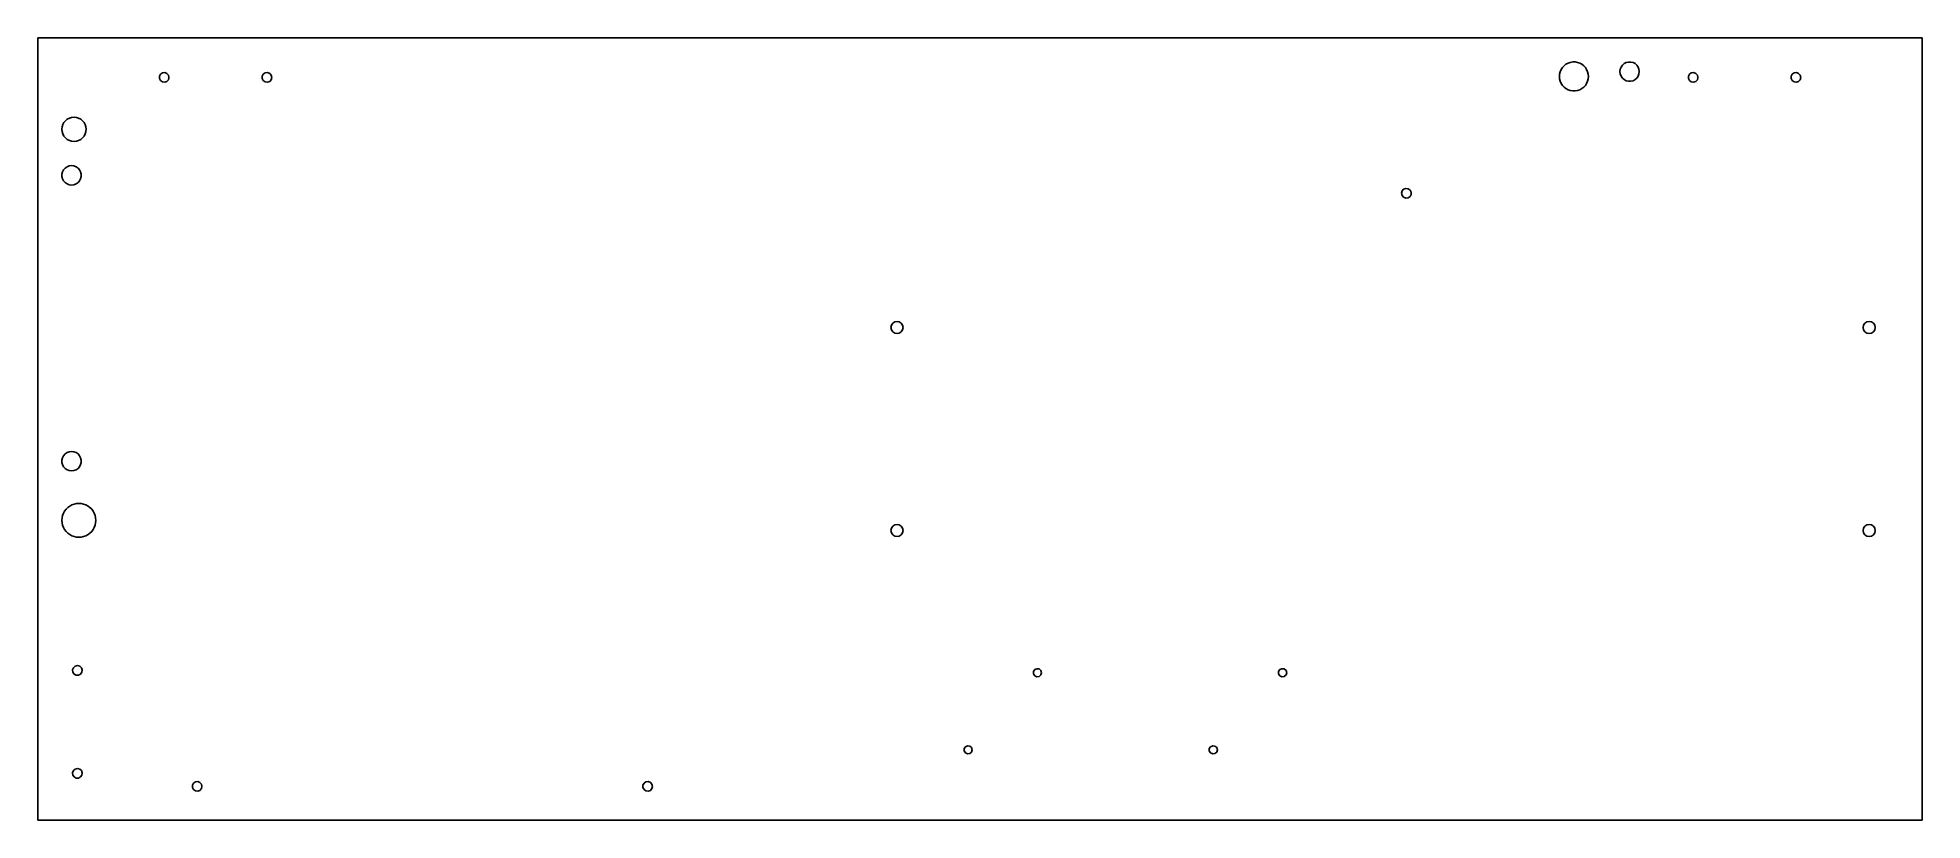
# Model space of a CAD drawing. Header units: metres. Extents: x 0 to 389, y -162 to 0.
import ezdxf

# ---------------------------------------------------------------- set-up
doc = ezdxf.new("R2010")
doc.units = ezdxf.units.M

msp = doc.modelspace()

# ---------------------------------------------------------------- linework, layer by layer
for p, q in [((389, 0), (0, 0)), ((0, 0), (0, -161.5)), ((389, -161.5), (389, 0)), ((25.1291, -7.96068), (25.3515, -7.53688)), ((25.3515, -7.53688), (25.7454, -7.26498)), ((25.7454, -7.26498), (26.2205, -7.20729)), ((26.2205, -7.20729), (26.6681, -7.37702)), ((26.6681, -7.37702), (26.9855, -7.73528)), ((26.9855, -7.73528), (27.1, -8.2)), ((46.3491, -7.96068), (46.5715, -7.53688)), ((46.5715, -7.53688), (46.9654, -7.26498)), ((46.9654, -7.26498), (47.4405, -7.20729)), ((47.4405, -7.20729), (47.8881, -7.37702)), ((47.8881, -7.37702), (48.2055, -7.73528)), ((48.2055, -7.73528), (48.32, -8.2)), ((314.08, -8), (314.121, -7.50622)), ((314.121, -7.50622), (314.243, -7.0259)), ((314.243, -7.0259), (314.442, -6.57216)), ((314.442, -6.57216), (314.713, -6.15736)), ((314.713, -6.15736), (315.048, -5.79283)), ((315.048, -5.79283), (315.439, -5.4885)), ((315.439, -5.4885), (315.875, -5.25268)), ((315.875, -5.25268), (316.344, -5.0918)), ((316.344, -5.0918), (316.832, -5.01025)), ((316.832, -5.01025), (317.328, -5.01025)), ((317.328, -5.01025), (317.816, -5.0918)), ((317.816, -5.0918), (318.285, -5.25268)), ((318.285, -5.25268), (318.721, -5.4885)), ((318.721, -5.4885), (319.112, -5.79283)), ((319.112, -5.79283), (319.447, -6.15736)), ((319.447, -6.15736), (319.718, -6.57216)), ((319.718, -6.57216), (319.917, -7.0259)), ((319.917, -7.0259), (320.039, -7.50622)), ((320.039, -7.50622), (320.08, -8)), ((326.58, -7), (326.638, -6.52137)), ((326.638, -7.47863), (326.58, -7)), ((326.638, -6.52137), (326.809, -6.07055)), ((326.809, -7.92945), (326.638, -7.47863)), ((326.809, -6.07055), (327.083, -5.67375)), ((327.083, -5.67375), (327.444, -5.35403)), ((327.444, -5.35403), (327.871, -5.12997)), ((327.871, -5.12997), (328.339, -5.01458)), ((328.339, -5.01458), (328.821, -5.01458)), ((328.821, -5.01458), (329.289, -5.12997)), ((329.289, -5.12997), (329.716, -5.35403)), ((329.716, -5.35403), (330.077, -5.67375)), ((330.077, -5.67375), (330.351, -6.07055)), ((330.351, -6.07055), (330.522, -6.52137)), ((330.522, -7.47863), (330.351, -7.92945)), ((330.522, -6.52137), (330.58, -7)), ((330.58, -7), (330.522, -7.47863)), ((340.709, -7.96068), (340.931, -7.53688)), ((340.931, -7.53688), (341.325, -7.26498)), ((341.325, -7.26498), (341.801, -7.20729)), ((341.801, -7.20729), (342.248, -7.37702)), ((342.248, -7.37702), (342.565, -7.73528)), ((342.565, -7.73528), (342.68, -8.2)), ((361.929, -7.96068), (362.151, -7.53688)), ((362.151, -7.53688), (362.545, -7.26498)), ((362.545, -7.26498), (363.021, -7.20729)), ((363.021, -7.20729), (363.468, -7.37702)), ((363.468, -7.37702), (363.785, -7.73528)), ((363.785, -7.73528), (363.9, -8.2)), ((25.1291, -8.43931), (25.1291, -7.96068)), ((25.3515, -8.86312), (25.1291, -8.43931)), ((25.7454, -9.13502), (25.3515, -8.86312)), ((26.2205, -9.19271), (25.7454, -9.13502)), ((26.6681, -9.02298), (26.2205, -9.19271)), ((26.9855, -8.66472), (26.6681, -9.02298)), ((27.1, -8.2), (26.9855, -8.66472)), ((46.3491, -8.43931), (46.3491, -7.96068)), ((46.5715, -8.86312), (46.3491, -8.43931)), ((46.9654, -9.13502), (46.5715, -8.86312)), ((47.4405, -9.19271), (46.9654, -9.13502)), ((47.8881, -9.02298), (47.4405, -9.19271)), ((48.2055, -8.66472), (47.8881, -9.02298)), ((48.32, -8.2), (48.2055, -8.66472)), ((314.121, -8.49378), (314.08, -8)), ((314.243, -8.9741), (314.121, -8.49378)), ((314.442, -9.42784), (314.243, -8.9741)), ((314.713, -9.84264), (314.442, -9.42784)), ((315.048, -10.2072), (314.713, -9.84264)), ((315.439, -10.5115), (315.048, -10.2072)), ((315.875, -10.7473), (315.439, -10.5115)), ((316.344, -10.9082), (315.875, -10.7473)), ((316.832, -10.9898), (316.344, -10.9082)), ((317.328, -10.9898), (316.832, -10.9898)), ((317.816, -10.9082), (317.328, -10.9898)), ((318.285, -10.7473), (317.816, -10.9082)), ((318.721, -10.5115), (318.285, -10.7473)), ((319.112, -10.2072), (318.721, -10.5115)), ((319.447, -9.84264), (319.112, -10.2072)), ((319.718, -9.42784), (319.447, -9.84264)), ((319.917, -8.9741), (319.718, -9.42784)), ((320.039, -8.49378), (319.917, -8.9741)), ((320.08, -8), (320.039, -8.49378)), ((327.083, -8.32625), (326.809, -7.92945)), ((327.444, -8.64597), (327.083, -8.32625)), ((327.871, -8.87003), (327.444, -8.64597)), ((328.339, -8.98542), (327.871, -8.87003)), ((328.821, -8.98542), (328.339, -8.98542)), ((329.289, -8.87003), (328.821, -8.98542)), ((329.716, -8.64597), (329.289, -8.87003)), ((330.077, -8.32625), (329.716, -8.64597)), ((330.351, -7.92945), (330.077, -8.32625)), ((340.709, -8.43931), (340.709, -7.96068)), ((340.931, -8.86312), (340.709, -8.43931)), ((341.325, -9.13502), (340.931, -8.86312)), ((341.801, -9.19271), (341.325, -9.13502)), ((342.248, -9.02298), (341.801, -9.19271)), ((342.565, -8.66472), (342.248, -9.02298)), ((342.68, -8.2), (342.565, -8.66472)), ((361.929, -8.43931), (361.929, -7.96068)), ((362.151, -8.86312), (361.929, -8.43931)), ((362.545, -9.13502), (362.151, -8.86312)), ((363.021, -9.19271), (362.545, -9.13502)), ((363.468, -9.02298), (363.021, -9.19271)), ((363.785, -8.66472), (363.468, -9.02298)), ((363.9, -8.2), (363.785, -8.66472)), ((5, -18.9), (5.04804, -18.4123)), ((5.04804, -19.3877), (5, -18.9)), ((5.04804, -18.4123), (5.1903, -17.9433)), ((5.1903, -19.8567), (5.04804, -19.3877)), ((5.1903, -17.9433), (5.42133, -17.5111)), ((5.42133, -17.5111), (5.73223, -17.1322)), ((5.73223, -17.1322), (6.11107, -16.8213)), ((6.11107, -16.8213), (6.54329, -16.5903)), ((6.54329, -16.5903), (7.01227, -16.448)), ((7.01227, -16.448), (7.5, -16.4)), ((7.5, -16.4), (7.98773, -16.448)), ((7.98773, -16.448), (8.45671, -16.5903)), ((8.45671, -16.5903), (8.88893, -16.8213)), ((8.88893, -16.8213), (9.26777, -17.1322)), ((9.26777, -17.1322), (9.57867, -17.5111)), ((9.57867, -17.5111), (9.8097, -17.9433)), ((9.8097, -17.9433), (9.95196, -18.4123)), ((9.95196, -19.3877), (9.8097, -19.8567)), ((9.95196, -18.4123), (10, -18.9)), ((10, -18.9), (9.95196, -19.3877)), ((5.42133, -20.2889), (5.1903, -19.8567)), ((5.73223, -20.6678), (5.42133, -20.2889)), ((6.11107, -20.9787), (5.73223, -20.6678)), ((6.54329, -21.2097), (6.11107, -20.9787)), ((7.01227, -21.352), (6.54329, -21.2097)), ((7.5, -21.4), (7.01227, -21.352)), ((7.98773, -21.352), (7.5, -21.4)), ((8.45671, -21.2097), (7.98773, -21.352)), ((8.88893, -20.9787), (8.45671, -21.2097)), ((9.26777, -20.6678), (8.88893, -20.9787)), ((9.57867, -20.2889), (9.26777, -20.6678)), ((9.8097, -19.8567), (9.57867, -20.2889)), ((5.35403, -27.2639), (5.67375, -26.903)), ((5.67375, -26.903), (6.07055, -26.6291)), ((6.07055, -26.6291), (6.52137, -26.4581)), ((6.52137, -26.4581), (7, -26.4)), ((7, -26.4), (7.47863, -26.4581)), ((7.47863, -26.4581), (7.92945, -26.6291)), ((7.92945, -26.6291), (8.32625, -26.903)), ((8.32625, -26.903), (8.64597, -27.2639)), ((5.01458, -28.1589), (5.12997, -27.6908)), ((5.01458, -28.6411), (5.01458, -28.1589)), ((5.12997, -29.1092), (5.01458, -28.6411)), ((5.12997, -27.6908), (5.35403, -27.2639)), ((5.35403, -29.5361), (5.12997, -29.1092)), ((5.67375, -29.897), (5.35403, -29.5361)), ((6.07055, -30.1709), (5.67375, -29.897)), ((6.52137, -30.3419), (6.07055, -30.1709)), ((7, -30.4), (6.52137, -30.3419)), ((7.47863, -30.3419), (7, -30.4)), ((7.92945, -30.1709), (7.47863, -30.3419)), ((8.32625, -29.897), (7.92945, -30.1709)), ((8.64597, -29.5361), (8.32625, -29.897)), ((8.64597, -27.2639), (8.87003, -27.6908)), ((8.87003, -29.1092), (8.64597, -29.5361)), ((8.87003, -27.6908), (8.98542, -28.1589)), ((8.98542, -28.6411), (8.87003, -29.1092)), ((8.98542, -28.1589), (8.98542, -28.6411)), ((281.944, -31.277), (282.391, -31.1073)), ((282.391, -31.1073), (282.866, -31.165)), ((281.512, -32.1), (281.626, -31.6353)), ((281.626, -32.5647), (281.512, -32.1)), ((281.626, -31.6353), (281.944, -31.277)), ((281.944, -32.923), (281.626, -32.5647)), ((282.391, -33.0927), (281.944, -32.923)), ((282.866, -33.035), (282.391, -33.0927)), ((282.866, -31.165), (283.26, -31.4369)), ((283.26, -32.7631), (282.866, -33.035)), ((283.26, -31.4369), (283.483, -31.8607)), ((283.483, -32.3393), (283.26, -32.7631)), ((283.483, -31.8607), (283.483, -32.3393)), ((176.12, -59.795), (176.215, -59.3166)), ((176.215, -60.2734), (176.12, -59.795)), ((176.215, -59.3166), (176.486, -58.9111)), ((176.486, -60.6789), (176.215, -60.2734)), ((176.486, -58.9111), (176.892, -58.6402)), ((176.892, -60.9498), (176.486, -60.6789)), ((176.892, -58.6402), (177.37, -58.545)), ((177.37, -61.045), (176.892, -60.9498)), ((177.37, -58.545), (177.848, -58.6402)), ((177.848, -60.9498), (177.37, -61.045)), ((177.848, -58.6402), (178.254, -58.9111)), ((178.254, -60.6789), (177.848, -60.9498)), ((178.254, -58.9111), (178.525, -59.3166)), ((178.525, -60.2734), (178.254, -60.6789)), ((178.525, -59.3166), (178.62, -59.795)), ((178.62, -59.795), (178.525, -60.2734)), ((376.78, -59.795), (376.875, -59.3166)), ((376.875, -60.2734), (376.78, -59.795)), ((376.875, -59.3166), (377.146, -58.9111)), ((377.146, -60.6789), (376.875, -60.2734)), ((377.146, -58.9111), (377.552, -58.6402)), ((377.552, -60.9498), (377.146, -60.6789)), ((377.552, -58.6402), (378.03, -58.545)), ((378.03, -61.045), (377.552, -60.9498)), ((378.03, -58.545), (378.508, -58.6402)), ((378.508, -60.9498), (378.03, -61.045)), ((378.508, -58.6402), (378.914, -58.9111)), ((378.914, -60.6789), (378.508, -60.9498)), ((378.914, -58.9111), (379.185, -59.3166)), ((379.185, -60.2734), (378.914, -60.6789)), ((379.185, -59.3166), (379.28, -59.795)), ((379.28, -59.795), (379.185, -60.2734)), ((6.07055, -85.6291), (6.52137, -85.4581)), ((6.52137, -85.4581), (7, -85.4)), ((7, -85.4), (7.47863, -85.4581)), ((7.47863, -85.4581), (7.92945, -85.6291)), ((5.01458, -87.1589), (5.12997, -86.6908)), ((5.01458, -87.6411), (5.01458, -87.1589)), ((5.12997, -88.1092), (5.01458, -87.6411)), ((5.12997, -86.6908), (5.35403, -86.2639)), ((5.35403, -88.5361), (5.12997, -88.1092)), ((5.35403, -86.2639), (5.67375, -85.903)), ((5.67375, -88.897), (5.35403, -88.5361)), ((5.67375, -85.903), (6.07055, -85.6291)), ((6.07055, -89.1709), (5.67375, -88.897)), ((6.52137, -89.3419), (6.07055, -89.1709)), ((7, -89.4), (6.52137, -89.3419)), ((7.47863, -89.3419), (7, -89.4)), ((7.92945, -89.1709), (7.47863, -89.3419)), ((7.92945, -85.6291), (8.32625, -85.903)), ((8.32625, -88.897), (7.92945, -89.1709)), ((8.32625, -85.903), (8.64597, -86.2639)), ((8.64597, -88.5361), (8.32625, -88.897)), ((8.64597, -86.2639), (8.87003, -86.6908)), ((8.87003, -88.1092), (8.64597, -88.5361)), ((8.87003, -86.6908), (8.98542, -87.1589)), ((8.98542, -87.6411), (8.87003, -88.1092)), ((8.98542, -87.1589), (8.98542, -87.6411)), ((5.85488, -97.308), (6.20799, -96.9549)), ((6.20799, -96.9549), (6.60776, -96.6556)), ((6.60776, -96.6556), (7.04605, -96.4163)), ((7.04605, -96.4163), (7.51394, -96.2418)), ((7.51394, -96.2418), (8.0019, -96.1356)), ((8.0019, -96.1356), (8.5, -96.1)), ((8.5, -96.1), (8.9981, -96.1356)), ((8.9981, -96.1356), (9.48606, -96.2418)), ((9.48606, -96.2418), (9.95395, -96.4163)), ((9.95395, -96.4163), (10.3922, -96.6556)), ((10.3922, -96.6556), (10.792, -96.9549)), ((10.792, -96.9549), (11.1451, -97.308)), ((5, -99.6), (5.03562, -99.1019)), ((5.03562, -100.098), (5, -99.6)), ((5.03562, -99.1019), (5.14177, -98.6139)), ((5.14177, -100.586), (5.03562, -100.098)), ((5.14177, -98.6139), (5.31629, -98.146)), ((5.31629, -101.054), (5.14177, -100.586)), ((5.31629, -98.146), (5.55561, -97.7078)), ((5.55561, -101.492), (5.31629, -101.054)), ((5.55561, -97.7078), (5.85488, -97.308)), ((11.1451, -97.308), (11.4444, -97.7078)), ((11.4444, -97.7078), (11.6837, -98.146)), ((11.6837, -101.054), (11.4444, -101.492)), ((11.6837, -98.146), (11.8582, -98.6139)), ((11.8582, -100.586), (11.6837, -101.054)), ((11.8582, -98.6139), (11.9644, -99.1019)), ((11.9644, -100.098), (11.8582, -100.586)), ((11.9644, -99.1019), (12, -99.6)), ((12, -99.6), (11.9644, -100.098)), ((176.215, -101.227), (176.486, -100.821)), ((176.486, -100.821), (176.892, -100.55)), ((176.892, -100.55), (177.37, -100.455)), ((177.37, -100.455), (177.848, -100.55)), ((177.848, -100.55), (178.254, -100.821)), ((178.254, -100.821), (178.525, -101.227)), ((376.875, -101.227), (377.146, -100.821)), ((377.146, -100.821), (377.552, -100.55)), ((377.552, -100.55), (378.03, -100.455)), ((378.03, -100.455), (378.508, -100.55)), ((378.508, -100.55), (378.914, -100.821)), ((378.914, -100.821), (379.185, -101.227)), ((5.85488, -101.892), (5.55561, -101.492)), ((6.20799, -102.245), (5.85488, -101.892)), ((6.60776, -102.544), (6.20799, -102.245)), ((7.04605, -102.784), (6.60776, -102.544)), ((7.51394, -102.958), (7.04605, -102.784)), ((8.0019, -103.064), (7.51394, -102.958)), ((8.5, -103.1), (8.0019, -103.064)), ((8.9981, -103.064), (8.5, -103.1)), ((9.48606, -102.958), (8.9981, -103.064)), ((9.95395, -102.784), (9.48606, -102.958)), ((10.3922, -102.544), (9.95395, -102.784)), ((10.792, -102.245), (10.3922, -102.544)), ((11.1451, -101.892), (10.792, -102.245)), ((11.4444, -101.492), (11.1451, -101.892)), ((176.12, -101.705), (176.215, -101.227)), ((176.215, -102.183), (176.12, -101.705)), ((176.486, -102.589), (176.215, -102.183)), ((176.892, -102.86), (176.486, -102.589)), ((177.37, -102.955), (176.892, -102.86)), ((177.848, -102.86), (177.37, -102.955)), ((178.254, -102.589), (177.848, -102.86)), ((178.525, -102.183), (178.254, -102.589)), ((178.525, -101.227), (178.62, -101.705)), ((178.62, -101.705), (178.525, -102.183)), ((376.78, -101.705), (376.875, -101.227)), ((376.875, -102.183), (376.78, -101.705)), ((377.146, -102.589), (376.875, -102.183)), ((377.552, -102.86), (377.146, -102.589)), ((378.03, -102.955), (377.552, -102.86)), ((378.508, -102.86), (378.03, -102.955)), ((378.914, -102.589), (378.508, -102.86)), ((379.185, -102.183), (378.914, -102.589)), ((379.185, -101.227), (379.28, -101.705)), ((379.28, -101.705), (379.185, -102.183)), ((7.20729, -130.459), (7.37702, -130.012)), ((7.26498, -130.935), (7.20729, -130.459)), ((7.53688, -131.329), (7.26498, -130.935)), ((7.37702, -130.012), (7.73528, -129.695)), ((7.96068, -131.551), (7.53688, -131.329)), ((7.73528, -129.695), (8.2, -129.58)), ((8.43931, -131.551), (7.96068, -131.551)), ((8.2, -129.58), (8.66472, -129.695)), ((8.86312, -131.329), (8.43931, -131.551)), ((8.66472, -129.695), (9.02298, -130.012)), ((9.13502, -130.935), (8.86312, -131.329)), ((9.02298, -130.012), (9.19271, -130.459)), ((9.19271, -130.459), (9.13502, -130.935)), ((205.534, -130.811), (205.793, -130.408)), ((205.534, -131.289), (205.534, -130.811)), ((205.793, -131.692), (205.534, -131.289)), ((205.793, -130.408), (206.229, -130.209)), ((206.229, -131.891), (205.793, -131.692)), ((206.229, -130.209), (206.703, -130.277)), ((206.703, -131.823), (206.229, -131.891)), ((206.703, -130.277), (207.065, -130.59)), ((207.065, -131.51), (206.703, -131.823)), ((207.065, -130.59), (207.2, -131.05)), ((207.2, -131.05), (207.065, -131.51)), ((256.134, -130.811), (256.393, -130.408)), ((256.134, -131.289), (256.134, -130.811)), ((256.393, -131.692), (256.134, -131.289)), ((256.393, -130.408), (256.829, -130.209)), ((256.829, -131.891), (256.393, -131.692)), ((256.829, -130.209), (257.303, -130.277)), ((257.303, -131.823), (256.829, -131.891)), ((257.303, -130.277), (257.665, -130.59)), ((257.665, -131.51), (257.303, -131.823)), ((257.665, -130.59), (257.8, -131.05)), ((257.8, -131.05), (257.665, -131.51)), ((191.234, -146.711), (191.493, -146.308)), ((191.234, -147.189), (191.234, -146.711)), ((191.493, -147.592), (191.234, -147.189)), ((191.493, -146.308), (191.929, -146.109)), ((191.929, -147.791), (191.493, -147.592)), ((191.929, -146.109), (192.403, -146.177)), ((192.403, -147.723), (191.929, -147.791)), ((192.403, -146.177), (192.765, -146.49)), ((192.765, -147.41), (192.403, -147.723)), ((192.765, -146.49), (192.9, -146.95)), ((192.9, -146.95), (192.765, -147.41)), ((241.834, -146.711), (242.093, -146.308)), ((241.834, -147.189), (241.834, -146.711)), ((242.093, -147.592), (241.834, -147.189)), ((242.093, -146.308), (242.529, -146.109)), ((242.529, -147.791), (242.093, -147.592)), ((242.529, -146.109), (243.003, -146.177)), ((243.003, -147.723), (242.529, -147.791)), ((243.003, -146.177), (243.365, -146.49)), ((243.365, -147.41), (243.003, -147.723)), ((243.365, -146.49), (243.5, -146.95)), ((243.5, -146.95), (243.365, -147.41)), ((7.20729, -151.679), (7.37702, -151.232)), ((7.26498, -152.155), (7.20729, -151.679)), ((7.37702, -151.232), (7.73528, -150.915)), ((7.73528, -150.915), (8.2, -150.8)), ((8.2, -150.8), (8.66472, -150.915)), ((8.66472, -150.915), (9.02298, -151.232)), ((9.02298, -151.232), (9.19271, -151.679)), ((9.19271, -151.679), (9.13502, -152.155)), ((7.53688, -152.549), (7.26498, -152.155)), ((7.96068, -152.771), (7.53688, -152.549)), ((8.43931, -152.771), (7.96068, -152.771)), ((8.86312, -152.549), (8.43931, -152.771)), ((9.13502, -152.155), (8.86312, -152.549)), ((31.9291, -154.261), (32.1515, -153.837)), ((31.9291, -154.739), (31.9291, -154.261)), ((32.1515, -155.163), (31.9291, -154.739)), ((32.1515, -153.837), (32.5454, -153.565)), ((32.5454, -155.435), (32.1515, -155.163)), ((32.5454, -153.565), (33.0205, -153.507)), ((33.0205, -155.493), (32.5454, -155.435)), ((33.0205, -153.507), (33.4681, -153.677)), ((33.4681, -155.323), (33.0205, -155.493)), ((33.4681, -153.677), (33.7855, -154.035)), ((33.7855, -154.965), (33.4681, -155.323)), ((33.7855, -154.035), (33.9, -154.5)), ((33.9, -154.5), (33.7855, -154.965)), ((124.929, -154.261), (125.151, -153.837)), ((124.929, -154.739), (124.929, -154.261)), ((125.151, -155.163), (124.929, -154.739)), ((125.151, -153.837), (125.545, -153.565)), ((125.545, -155.435), (125.151, -155.163)), ((125.545, -153.565), (126.021, -153.507)), ((126.021, -155.493), (125.545, -155.435)), ((126.021, -153.507), (126.468, -153.677)), ((126.468, -155.323), (126.021, -155.493)), ((126.468, -153.677), (126.785, -154.035)), ((126.785, -154.965), (126.468, -155.323)), ((126.785, -154.035), (126.9, -154.5)), ((126.9, -154.5), (126.785, -154.965)), ((0, -161.5), (389, -161.5))]:
    msp.add_line(p, q)

doc.saveas('drawing.dxf')
